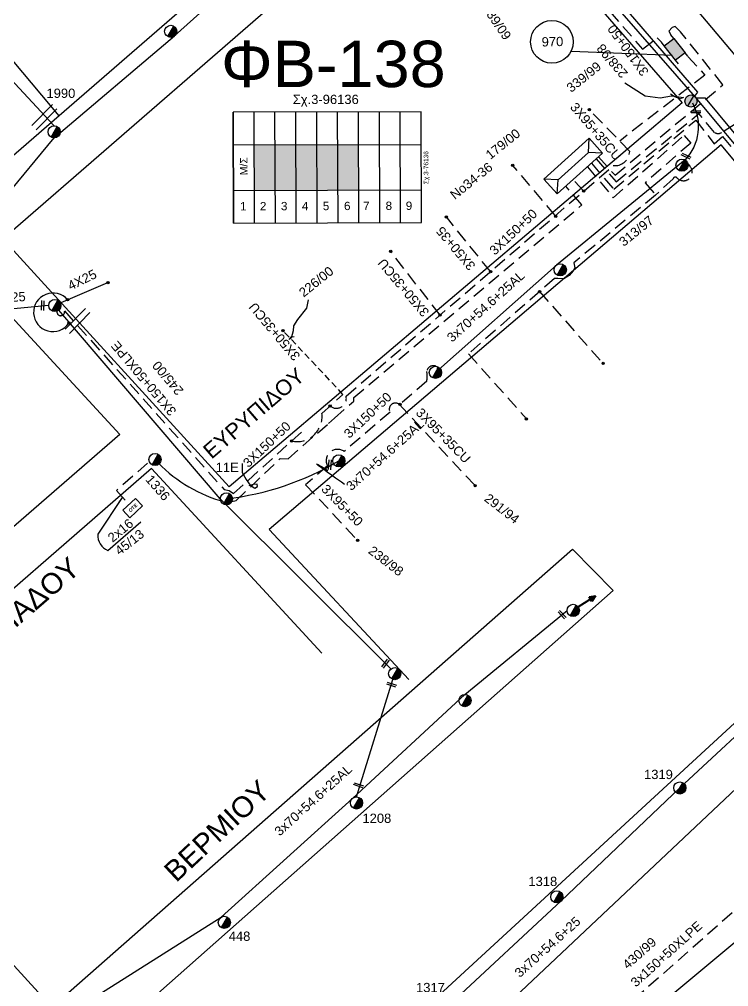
# Model space of a CAD drawing. Header units: millimetres. Extents: x -2449 to 9266, y 48 to 3905.
# Drawn here: x 8318.3 to 8455.8, y 3169.2 to 3356.8 of the extents above; entities that cross this region are included whole.
import ezdxf
from ezdxf.enums import TextEntityAlignment as Align

# ---------------------------------------------------------------- set-up
doc = ezdxf.new("R2010")
doc.units = ezdxf.units.MM
doc.linetypes.add('DASHED', pattern=[19.05, 12.7, -6.35])
for name, color, linetype in [('Link Box 4 Διευθύνσεων', 7, 'Continuous'), ('Pillar OTE', 7, 'Continuous'), ('Άγνωστα', 7, 'Continuous'), ('Ασφαλειοκιβώτια Χ.Τ 9 αναχωρήσεων', 7, 'Continuous'), ('Επίτονοι', 7, 'Continuous'), ('Επιγραφές - Σχήματα', 7, 'Continuous'), ('Καλώδια ΧΤ   3x150+50AL XLPE', 7, 'DASHED'), ('Καλώδια ΧΤ   3x150AL+50XLPE', 7, 'DASHED'), ('Καλώδια ΧΤ   3x95+35 CU', 7, 'DASHED'), ('Μηχανική τομή', 7, 'Continuous'), ('Στύλος Ξύλινος', 7, 'Continuous'), ('Στύλος Ξύλινος @ 1', 7, 'Continuous'), ('Στύλος ΦΜ', 7, 'Continuous'), ('Στύλος ΦΜ @ 1', 7, 'Continuous'), ('Συνδέσεις', 7, 'Continuous'), ('Συνεστραμμένα ΧΤ   3x70+54.6+25 AL', 7, 'SYN_LINE'), ('Τομή', 7, 'Continuous'), ('Υποσταθμός πόλεως', 7, 'Continuous'), ('Υπόβαθρο ΔΕΗ', 7, 'Continuous'), ('Υπόγεια Καλώδια Δικτύου ΧΤ   .075', 7, 'DASHED'), ('Υπόγεια καλώδια Παροχών ΧΤ   4x25', 7, 'DASHED'), ('Υπόγεια καλώδια Παροχών ΧΤ   4x6', 7, 'DASHED')]:
    doc.layers.add(name, color=color, linetype=linetype)
doc.styles.add('arial', font='arial.ttf')
doc.styles.get("Standard").update_dxf_attribs({"font": 'arial.ttf'})
doc.linetypes.add('SYN_LINE', pattern='A,0.5,-0.0001,["/\\/\\/\\/",Standard,S=0.1,R=0,X=0,Y=-0.05],-0.25', length=0.7501)
doc.dimstyles.new('ISO-25', dxfattribs={"dimtxt": 2.5, "dimasz": 2.5, "dimexe": 1.25, "dimexo": 0.625, "dimtad": 1, "dimtxsty": 'Standard', "dimcen": 2.5, "dimadec": 0, "dimazin": 0, "dimtfac": 1, "dimtmove": 0, "dimatfit": 3, "dimfxl": 0, "dimarcsym": 0})

# ---------------------------------------------------------------- blocks, each defined once
blk = doc.blocks.new('ΥΠΑΡΧΩΝ ΤΣΙΜΕΝΤΕΝΙΟΣ ΣΤΥΛΟΣ')
at = {"layer": 'Στύλος ΦΜ'}
blk.add_hatch(color=7, dxfattribs=at).paths.add_polyline_path([(-1.29, -2.28, 0.574793), (2.62, 0, 0.268822), (1.3, 2.27)])
at = {"layer": 'Στύλος ΦΜ', "color": 7}
blk.add_line((-1.29, -2.28), (1.3, 2.27), dxfattribs=at)
blk.add_circle((0, 0), 2.62, dxfattribs=at)
at = {"layer": 'Στύλος ΦΜ', "flags": 4}
for tag, p in [('ΑΡΙΘΜΟΣ', (-4.68, 8.05)), ('ΤΥΠΟΣ', (-4.91, 3.03))]:
    blk.add_attdef(tag, p, '', height=4, dxfattribs=at)
blk = doc.blocks.new('ΥΠΑΡΧΩΝ ΞΥΛΙΝΟΣ ΣΤΥΛΟΣ')
at = {"layer": 'Στύλος Ξύλινος'}
h = blk.add_hatch(color=7, dxfattribs=at)
h.paths.add_polyline_path([(-2.62, 0, 0.270008), (-1.29, -2.28), (1.3, 2.27, 0.576266)])
h.paths.add_polyline_path([(-1.29, -2.28, 0.574793), (2.62, 0, 0.268822), (1.3, 2.27)])
at = {"layer": 'Στύλος Ξύλινος', "color": 7}
blk.add_line((-1.29, -2.28), (1.3, 2.27), dxfattribs=at)
blk.add_circle((0, 0), 2.62, dxfattribs=at)
at = {"layer": 'Στύλος Ξύλινος', "flags": 4}
for tag, p in [('ΑΡΙΘΜΟΣ', (-4.91, 8.6)), ('ΤΥΠΟΣ', (-4.85, 3.39))]:
    blk.add_attdef(tag, p, '', height=4, dxfattribs=at)
blk = doc.blocks.new('ΥΠΟΣΤΑΘΜΟΣ ΠΟΛΕΩΣ')
at = {"layer": 'Υποσταθμός πόλεως', "linetype": 'Continuous', "ltscale": 40}
blk.add_lwpolyline([(-8.57, 2.82), (8.57, 2.82), (8.57, -2.82), (-8.57, -2.82)], close=True, dxfattribs=at)
for points in [[(-5.75, 0), (-8.57, 2.82)], [(5.75, 0), (8.57, 2.82)], [(-8.57, -2.82), (-5.75, 0)], [(-5.75, 0), (5.75, 0)], [(8.57, -2.82), (5.75, 0)]]:
    blk.add_lwpolyline(points, dxfattribs=at)
at = {"layer": 'Υποσταθμός πόλεως', "linetype": 'SYN_LINE', "ltscale": 40, "flags": 1}
for tag, p in [('ΜΕΤΑΣΧΗΜΑΤΙΣΜΟΣ', (10.6, 2.39)), ('ΙΣΧΥΣ', (10.58, -0.41)), ('ΑΡΙΘΜΟΣ', (10.7, -3.13))]:
    blk.add_attdef(tag, p, '', height=1.8, dxfattribs=at)
blk = doc.blocks.new('LINK BOX 4 ΑΝΑΧΩΡΗΣΕΩΝ')
at = {"layer": 'Link Box 4 Διευθύνσεων', "ltscale": 40}
blk.add_hatch(color=256, dxfattribs=at).paths.add_polyline_path([(-3.54, 0), (-3.54, -4.67), (3.54, -4.67), (3.54, 0)])
for p, q in [((-3.54, 0), (-5.33, 0)), ((5.33, 0), (3.54, 0)), ((-3.54, -4.67), (-5.33, -4.67)), ((5.33, -4.67), (3.54, -4.67))]:
    blk.add_line(p, q, dxfattribs=at)
blk.add_lwpolyline([(-3.54, -4.67), (-3.54, 0), (3.54, 0), (3.54, -4.67)], close=True, dxfattribs=at)
blk = doc.blocks.new('ΑΣΦΑΛΕΙΟΚΙΒΩΤΙΟ ΥΠΟΣΤΑΘΜΟΥ 9 ΑΝΑΧΩΡΗΣΕΩΝ')
at = {"layer": 'Ασφαλειοκιβώτια Χ.Τ 9 αναχωρήσεων', "ltscale": 40}
for p, q in [((-23.8, 40.36), (24.02, 40.36)), ((-9.72, 40.36), (-9.72, -40.64)), ((9.94, 40.36), (9.94, -40.64)), ((-23.8, 31.36), (24.02, 31.36)), ((-23.8, 22.36), (24.02, 22.36)), ((-23.8, 13.36), (24.02, 13.36)), ((-23.8, 4.36), (24.02, 4.36)), ((-23.8, -4.64), (24.02, -4.64)), ((-23.8, -13.64), (24.02, -13.64)), ((-23.8, -22.64), (24.02, -22.64)), ((-23.8, -31.64), (24.02, -31.64))]:
    blk.add_line(p, q, dxfattribs=at)
at = {"layer": 'Ασφαλειοκιβώτια Χ.Τ 9 αναχωρήσεων'}
blk.add_lwpolyline([(-23.8, -40.64), (24.02, -40.64), (24.02, 40.36), (-23.8, 40.36)], close=True, dxfattribs=at)
for s, p in [('1', (-18.29, 37.57)), ('2', (-18.29, 29)), ('3', (-18.29, 19.93)), ('4', (-18.29, 10.91)), ('5', (-18.29, 1.89)), ('6', (-18.29, -7.24)), ('7', (-18.29, -15.48)), ('8', (-18.29, -25.17)), ('9', (-18.29, -33.86))]:
    blk.add_text(s, height=3.6, rotation=270, dxfattribs=at).set_placement(p)
at = {"layer": 'Ασφαλειοκιβώτια Χ.Τ 9 αναχωρήσεων', "ltscale": 40}
for tag, height, p in [('ΟΝΟΜΑ', 5, (-0.16, 44.31)), ('ΚΕΙΜΕΝΟ 1', 2, (17.06, 35.59)), ('ΚΕΙΜΕΝΟ 2', 2, (17.06, 26.88)), ('ΚΕΙΜΕΝΟ 3', 2, (17.06, 17.69)), ('ΚΕΙΜΕΝΟ 4', 2, (17.06, 8.71)), ('ΚΕΙΜΕΝΟ 5', 2, (17.06, -0.13)), ('ΚΕΙΜΕΝΟ 6', 2, (17.06, -9.05)), ('ΚΕΙΜΕΝΟ 7', 2, (17.06, -18.13)), ('ΚΕΙΜΕΝΟ 8', 2, (17.06, -26.85)), ('ΚΕΙΜΕΝΟ 9', 2, (17.06, -35.99)), ('ΣΧ', 2, (-0.1, -42.64))]:
    blk.add_attdef(tag, text='', height=height, dxfattribs=at).set_placement(p, align=Align.MIDDLE_CENTER)
blk = doc.blocks.new('_ΣΥΝΔΕΣΗ')
at = {"layer": 'Συνδέσεις', "linetype": 'SYN_LINE', "ltscale": 40}
blk.add_hatch(color=256, dxfattribs=at).paths.add_polyline_path([(0.5, -0.01, 1), (-0.5, -0.01, 1)])
at = {"layer": 'Συνδέσεις'}
blk.add_circle((0, -0.01), 0.5, dxfattribs=at)
blk = doc.blocks.new('ΤΟΜΗ')
at = {"layer": 'Τομή', "ltscale": 40}
for p, q in [((-5.68, 0), (5.68, 0)), ((5.68, -2.33), (-5.68, -2.33))]:
    blk.add_line(p, q, dxfattribs=at)
blk = doc.blocks.new('ΜΗΧΑΝΙΚΗ ΤΟΜΗ')
at = {"layer": 'Μηχανική τομή', "ltscale": 40}
for p, q in [((-1.89, 0.78), (1.89, 0.78)), ((1.89, 0), (-1.89, 0))]:
    blk.add_line(p, q, dxfattribs=at)
blk = doc.blocks.new('ΕΠΙΤΟΝΟΣ')
at = {"layer": 'Επίτονοι', "lineweight": 40, "ltscale": 40}
blk.add_hatch(color=256, dxfattribs=at).paths.add_polyline_path([(-1.13, 6.47), (0, 9.1), (1.13, 6.47)])
for p, q in [((-1.13, 6.47), (0, 9.1)), ((0, 9.1), (1.13, 6.47)), ((1.13, 6.47), (-1.13, 6.47)), ((-1.13, 6.47), (0, 6.47)), ((0, 6.47), (0, 0))]:
    blk.add_line(p, q, dxfattribs=at)
blk = doc.blocks.new('PILLAR ΟΤΕ')
at = {"layer": 'Pillar OTE', "ltscale": 40}
blk.add_lwpolyline([(-3.31, 2.02), (3.39, 2.02), (3.39, -1.99), (-3.31, -1.99)], close=True, dxfattribs=at)
at = {"layer": 'Pillar OTE', "insert": (-1.81, 0.71), "char_height": 1.3575, "width": 109.961, "attachment_point": 1}
blk.add_mtext('{\\fArial|b1|i0|c161|p34;OTE}', dxfattribs=at)

msp = doc.modelspace()

# ---------------------------------------------------------------- hatches: boundary and pattern name
at = {"layer": 'Ασφαλειοκιβώτια Χ.Τ 9 αναχωρήσεων', "ltscale": 40}
for color, points in [(151, [(8363.82, 3332.47), (8363.85, 3323.63), (8367.9, 3323.64), (8367.87, 3332.49)]), (30, [(8367.87, 3332.49), (8367.9, 3323.64), (8371.95, 3323.65), (8371.92, 3332.5)]), (173, [(8371.92, 3332.5), (8371.95, 3323.65), (8376, 3323.67), (8375.97, 3332.51)]), (85, [(8375.97, 3332.51), (8376, 3323.67), (8380.05, 3323.68), (8380.02, 3332.52)]), (27, [(8380.02, 3332.52), (8380.05, 3323.68), (8384.1, 3323.69), (8384.07, 3332.54)])]:
    msp.add_hatch(color=color, dxfattribs=at).paths.add_polyline_path(points)

# ---------------------------------------------------------------- linework, layer by layer
at = {"layer": 'Άγνωστα', "color": 5, "linetype": 'DASHED', "ltscale": 0.2}
for p, q in [((8422.86, 3369.89), (8439.13, 3351.01)), ((8439.13, 3351.01), (8441.99, 3353.27)), ((8441.99, 3353.27), (8442.79, 3352.38))]:
    msp.add_line(p, q, dxfattribs=at)
at = {"layer": 'Άγνωστα', "color": 27, "linetype": 'DASHED', "ltscale": 0.1}
msp.add_lwpolyline([(8381.03, 3284.09), (8369.4, 3296.47)], dxfattribs=at)
at = {"layer": 'Άγνωστα', "color": 173, "linetype": 'DASHED', "ltscale": 0.2}
msp.add_lwpolyline([(8399.34, 3289.14), (8399.42, 3289.31, 0.605014), (8397.29, 3288.54, -0.087351), (8397.29, 3286.66), (8392.11, 3282.16), (8391.6, 3282.34, 0.691423), (8390.16, 3280.66), (8381.27, 3273.01, 0.786152), (8378.02, 3270.21), (8373.8, 3266.57)], format="xyb", dxfattribs=at)
at = {"layer": 'Επιγραφές - Σχήματα', "linetype": 'Continuous', "ltscale": 0.2}
for points in [[(8425.35, 3350.68), (8444.84, 3349.89)], [(8435.67, 3344.51), (8439.64, 3341.96), (8442.55, 3341.61), (8444.75, 3341.96), (8447.04, 3341.69), (8446.43, 3341.43), (8445.37, 3341.78), (8444.57, 3342.31)], [(8374.28, 3302.45), (8373.99, 3300.79), (8372.19, 3298.63), (8371.47, 3297.41), (8371.4, 3296.4), (8370.97, 3294.97), (8370.61, 3294.75), (8371.04, 3295.25), (8371.54, 3295.33)], [(8361.52, 3270.66), (8361.52, 3268.93), (8362.24, 3267.56), (8363.03, 3266.49), (8363.97, 3265.91), (8364.47, 3266.2), (8364.4, 3266.7), (8363.61, 3266.63), (8362.75, 3266.34)]]:
    msp.add_lwpolyline(points, dxfattribs=at)
msp.add_circle((8421.56, 3352.45), 4.14, dxfattribs=at)
msp.add_arc((8324.79, 3300.01), 3.74, 40.3416, 325.8176, dxfattribs=at)
at = {"layer": 'Επιγραφές - Σχήματα', "ltscale": 20}
msp.add_spline([(8381.32, 3266.63), (8376.05, 3270.58), (8378.13, 3269.33)], degree=3, dxfattribs=at)
at = {"layer": 'Καλώδια ΧΤ   3x150+50AL XLPE', "color": 27, "linetype": 'DASHED', "ltscale": 0.2}
msp.add_lwpolyline([(8325.57, 3300.23, 1.206951), (8327.05, 3300.27), (8358, 3265.64), (8358.94, 3265.45), (8359.82, 3264.85), (8373.81, 3277.54)], format="xyb", dxfattribs=at)
msp.add_lwpolyline([(8376.95, 3280.39), (8381.03, 3284.09)], dxfattribs=at)
at = {"layer": 'Καλώδια ΧΤ   3x150AL+50XLPE', "color": 151, "linetype": 'DASHED', "ltscale": 0.2}
msp.add_lwpolyline([(8509.54, 3229.95), (8509.55, 3229.59, -0.666781), (8507.94, 3228.9), (8430.72, 3160.81)], format="xyb", dxfattribs=at)
at = {"layer": 'Καλώδια ΧΤ   3x95+35 CU', "color": 27, "ltscale": 0.2}
for points in [[(8447.93, 3349.65), (8451.19, 3346.01), (8434.7, 3333.23)], [(8436.64, 3331.22), (8428.81, 3339.32)]]:
    msp.add_lwpolyline(points, dxfattribs=at)
at = {"layer": 'Καλώδια ΧΤ   3x95+35 CU', "color": 173, "linetype": 'DASHED', "ltscale": 0.2}
msp.add_lwpolyline([(8391.86, 3282.25), (8406.67, 3266.37)], dxfattribs=at)
at = {"layer": 'Συνεστραμμένα ΧΤ   3x70+54.6+25 AL', "color": 62, "ltscale": 20}
msp.add_line((8325.03, 3336.19), (8303.16, 3359.62), dxfattribs=at)
at = {"layer": 'Συνεστραμμένα ΧΤ   3x70+54.6+25 AL', "color": 85, "ltscale": 20}
for p, q in [((8404.69, 3225.89), (8424.51, 3242.2)), ((8382.88, 3205.74), (8404.69, 3225.89)), ((8357.4, 3182.69), (8382.88, 3205.74)), ((8318.33, 3158.06), (8357.4, 3182.69))]:
    msp.add_line(p, q, dxfattribs=at)
at = {"layer": 'Συνεστραμμένα ΧΤ   3x70+54.6+25 AL', "color": 27, "linetype": 'SYN_LINE', "ltscale": 20}
msp.add_lwpolyline([(8296.44, 3299.33), (8325.03, 3333.84), (8348.39, 3353.6), (8376.02, 3378.47), (8392.59, 3394.71)], dxfattribs=at)
at = {"layer": 'Συνεστραμμένα ΧΤ   3x70+54.6+25 AL', "color": 133, "linetype": 'SYN_LINE', "ltscale": 20}
for points in [[(8423.15, 3371.87), (8424.54, 3372.02), (8449.76, 3342.71), (8449.2, 3341.94)], [(8485.67, 3298.27), (8485.66, 3300.16), (8451.33, 3341.56), (8449.59, 3341.52)]]:
    msp.add_lwpolyline(points, dxfattribs=at)
at = {"layer": 'Συνεστραμμένα ΧΤ   3x70+54.6+25 AL', "color": 1, "linetype": 'SYN_LINE', "ltscale": 20}
msp.add_lwpolyline([(8508.8, 3269.97), (8485.67, 3298.27), (8449.41, 3341.74), (8423.15, 3371.87)], dxfattribs=at)
at = {"layer": 'Συνεστραμμένα ΧΤ   3x70+54.6+25 AL', "color": 173, "linetype": 'SYN_LINE', "ltscale": 10}
msp.add_lwpolyline([(8448.82, 3340.62, -0.320147), (8447.36, 3329.56)], format="xyb", dxfattribs=at)
at = {"layer": 'Συνεστραμμένα ΧΤ   3x70+54.6+25 AL', "color": 173, "linetype": 'SYN_LINE', "ltscale": 20}
msp.add_lwpolyline([(8447.36, 3329.56), (8422.42, 3309.16), (8398.96, 3288.36), (8398.96, 3288.36)], dxfattribs=at)
at = {"layer": 'Συνεστραμμένα ΧΤ   3x70+54.6+25 AL', "color": 85, "linetype": 'SYN_LINE', "ltscale": 20}
for points in [[(8323.99, 3301.33), (8296.66, 3298.75)], [(8390.34, 3230.86), (8357.25, 3263.85), (8325.93, 3300.44)], [(8383.67, 3206.04), (8390.72, 3228.8)]]:
    msp.add_lwpolyline(points, dxfattribs=at)
at = {"layer": 'Συνεστραμμένα ΧΤ   3x70+54.6+25 AL', "color": 2, "linetype": 'SYN_LINE', "ltscale": 20}
msp.add_lwpolyline([(8351.77, 3119.5), (8402.05, 3166.09), (8423.36, 3185.85), (8446.37, 3207.77), (8465.03, 3225.1)], dxfattribs=at)
at = {"layer": 'Συνεστραμμένα ΧΤ   3x70+54.6+25 AL', "color": 85, "linetype": 'SYN_LINE', "ltscale": 15}
msp.add_arc((8365.44, 3290.56), 28.28, 222.5143, 253.0644, dxfattribs=at)
at = {"layer": 'Συνεστραμμένα ΧΤ   3x70+54.6+25 AL', "color": 85, "linetype": 'SYN_LINE', "ltscale": 20}
msp.add_arc((8352.1, 3318.51), 55.03, 276.6032, 300.7278, dxfattribs=at)
at = {"layer": 'Υπόβαθρο ΔΕΗ'}
msp.add_line((8435.91, 3160.29), (8471.58, 3189.98), dxfattribs=at)
for points in [[(8203.08, 3486.62), (8281.68, 3530.5), (8396.36, 3399.21), (8325.98, 3338.12), (8278.93, 3394.2), (8234.23, 3449.64), (8203.08, 3486.62)], [(8593.54, 3402.74), (8489.44, 3312.24), (8472.23, 3331.57), (8466.09, 3339.05), (8461.61, 3344.5), (8448.02, 3360.66)], [(8325.98, 3338.12), (8307.26, 3321.9)], [(8244.9, 3252.65), (8324.55, 3165.23), (8425.52, 3254.07), (8433.46, 3246.03), (8332.23, 3156.45), (8357.18, 3128.39), (8470.07, 3232.41), (8507.09, 3269.46), (8454.35, 3332.5), (8366.73, 3257.86), (8393.82, 3228.83)], [(8244.9, 3252.65), (8308.36, 3308.16), (8337.76, 3276.33)], [(8337.76, 3276.33), (8292.58, 3237.11)], [(8343.88, 3269.69), (8298.38, 3230.19)], [(8343.88, 3269.69), (8376.95, 3233.89)], [(8364.81, 3120.45), (8513.68, 3260.88), (8530.1, 3241.29), (8588.86, 3171.53), (8454.1, 3021.76), (8400.23, 3081.17), (8476, 3152.95), (8480.06, 3156.8), (8490.68, 3167.14), (8508.8, 3184.76), (8502.9, 3190.83), (8442.99, 3132.6), (8393.53, 3088.48), (8364.81, 3120.45)]]:
    msp.add_lwpolyline(points, dxfattribs=at)
msp.add_lwpolyline([(8403.26, 3390.88), (8446.81, 3340.62), (8358.96, 3266.19), (8315.1, 3314.26)], close=True, dxfattribs=at)
at = {"layer": 'Υπόγεια Καλώδια Δικτύου ΧΤ   .075', "color": 27, "linetype": 'DASHED', "ltscale": 0.2}
msp.add_line((8427.71, 3323.51), (8425.69, 3325.76), dxfattribs=at)
at = {"layer": 'Υπόγεια Καλώδια Δικτύου ΧΤ   .075', "linetype": 'DASHED', "ltscale": 0.2}
for points in [[(8430.56, 3330.14), (8433.79, 3326.62), (8454.72, 3344.13), (8446.47, 3354.4)], [(8446.47, 3354.4), (8445.46, 3355.44), (8444.84, 3355.27), (8444.22, 3354.56), (8444.62, 3353.82)]]:
    msp.add_lwpolyline(points, dxfattribs=at)
at = {"layer": 'Υπόγεια Καλώδια Δικτύου ΧΤ   .075', "color": 30, "linetype": 'DASHED', "ltscale": 0.2}
for points in [[(8429.22, 3328.94), (8433.55, 3323.88), (8449.43, 3337.27)], [(8449.43, 3337.27), (8453.01, 3332.71), (8454.63, 3334.11), (8474.57, 3309.85), (8473.22, 3307.95)]]:
    msp.add_lwpolyline(points, dxfattribs=at)
at = {"layer": 'Υπόγεια Καλώδια Δικτύου ΧΤ   .075', "color": 151, "linetype": 'DASHED', "ltscale": 0.2}
msp.add_lwpolyline([(8430.15, 3329.78), (8433.98, 3325.31), (8450.05, 3338.56)], dxfattribs=at)
msp.add_lwpolyline([(8457.1, 3336.5), (8454.45, 3334.87, -0.283485), (8453.11, 3334.87), (8450.05, 3338.56)], format="xyb", dxfattribs=at)
at = {"layer": 'Υπόγεια Καλώδια Δικτύου ΧΤ   .075', "color": 173, "linetype": 'DASHED', "ltscale": 0.2}
for points in [[(8428.46, 3328.25), (8433.41, 3322.23), (8447.18, 3334.31), (8448.46, 3332.84), (8439.66, 3325.12), (8441.65, 3322.75)], [(8419.15, 3304.03), (8431.49, 3290.1)], [(8405.38, 3291.95), (8405.38, 3291.95), (8416.62, 3279.34)], [(8373.8, 3266.57), (8383.88, 3255.79)]]:
    msp.add_lwpolyline(points, dxfattribs=at)
at = {"layer": 'Υπόγεια Καλώδια Δικτύου ΧΤ   .075', "color": 27, "linetype": 'DASHED', "ltscale": 0.2}
for points in [[(8381.65, 3283.75), (8433.44, 3328.45), (8433.76, 3328.45, 0.402305), (8436.64, 3331.22)], [(8371.06, 3275.05, 0.518324), (8376.95, 3280.39)]]:
    msp.add_lwpolyline(points, format="xyb", dxfattribs=at)
at = {"layer": 'Υπόγεια Καλώδια Δικτύου ΧΤ   .075', "color": 173, "linetype": 'DASHED', "ltscale": 0.2}
msp.add_lwpolyline([(8447.94, 3328.74), (8448.3, 3328.35, -1), (8445.85, 3326.05, 0.53519), (8445.04, 3325.92), (8441.65, 3322.75), (8425.82, 3309.62), (8425.98, 3308.66), (8425.67, 3308.07), (8424.92, 3307.17), (8423.84, 3306.51), (8422.68, 3306.58), (8422.05, 3306.58), (8405.38, 3291.95)], format="xyb", dxfattribs=at)
at = {"layer": 'Υπόγεια Καλώδια Δικτύου ΧΤ   .075', "color": 85, "linetype": 'DASHED', "ltscale": 0.2}
msp.add_lwpolyline([(8359.48, 3263.33), (8360.33, 3263.49), (8368.85, 3271.64), (8370.38, 3271.57), (8378.21, 3278.46), (8379.39, 3279.5), (8383.11, 3282.77), (8383.11, 3283.46), (8427.38, 3320.82), (8424.23, 3324.44)], dxfattribs=at)
at = {"layer": 'Υπόγεια Καλώδια Δικτύου ΧΤ   .075', "color": 27, "linetype": 'DASHED', "ltscale": 0.2}
msp.add_arc((8379.76, 3283.33), 1.93, 230.8622, 12.6044, dxfattribs=at)
at = {"layer": 'Υπόγεια καλώδια Παροχών ΧΤ   4x25', "color": 27, "linetype": 'DASHED', "ltscale": 0.2}
for points in [[(8422.21, 3318.76), (8413.95, 3328.51)], [(8409.64, 3307.91), (8401.08, 3318.5)], [(8399.86, 3299.47), (8390.29, 3311.83)]]:
    msp.add_lwpolyline(points, dxfattribs=at)
at = {"layer": 'Υπόγεια καλώδια Παροχών ΧΤ   4x25', "color": 85, "linetype": 'SYN_LINE', "ltscale": 10}
msp.add_lwpolyline([(8326.38, 3301.89), (8335.45, 3305.79)], dxfattribs=at)
at = {"layer": 'Υπόγεια καλώδια Παροχών ΧΤ   4x6', "color": 85, "linetype": 'DASHED', "ltscale": 0.2}
msp.add_lwpolyline([(8343.14, 3270.73), (8337.12, 3265.46), (8339.43, 3262.82)], dxfattribs=at)
at = {"layer": 'Υπόγεια καλώδια Παροχών ΧΤ   4x6', "color": 0, "linetype": 'Continuous', "ltscale": 0.2}
msp.add_lwpolyline([(8335.43, 3253.82), (8341.84, 3259.38)], dxfattribs=at)
msp.add_arc((8336.7, 3256.78), 3.22, 176.7957, 246.9287, dxfattribs=at)

# ---------------------------------------------------------------- block references
at = {"layer": 'Link Box 4 Διευθύνσεων', "xscale": 0.5, "yscale": 0.5, "zscale": 0.5, "rotation": 308.3641761247549}
msp.add_blockref('LINK BOX 4 ΑΝΑΧΩΡΗΣΕΩΝ', (8446.27, 3351.74), dxfattribs=at)
at = {"layer": 'Pillar OTE', "xscale": 0.5, "yscale": 0.5, "zscale": 0.5, "rotation": 42.83627534740383}
msp.add_blockref('PILLAR ΟΤΕ', (8340.27, 3262.03), dxfattribs=at)
at = {"layer": 'Ασφαλειοκιβώτια Χ.Τ 9 αναχωρήσεων', "color": 1, "ltscale": 40}
ref = msp.add_blockref('ΑΣΦΑΛΕΙΟΚΙΒΩΤΙΟ ΥΠΟΣΤΑΘΜΟΥ 9 ΑΝΑΧΩΡΗΣΕΩΝ', (8377.95, 3328.05), dxfattribs=dict(at, xscale=0.4500000000000025, yscale=0.4500000000000025, zscale=0.4500000000000025, rotation=90.180251011886))
ref.add_attrib('ΣΧ', 'Σχ.3-76136', dxfattribs={"ltscale": 40, "height": 0.9, "rotation": 90.1803}).set_placement((8397.14, 3328.06), align=Align.MIDDLE_CENTER)
at = {"layer": 'Επίτονοι', "xscale": 0.4499999999999205, "yscale": 0.4499999999999205, "zscale": 0.4499999999999205, "rotation": 302.1290967134152}
msp.add_blockref('ΕΠΙΤΟΝΟΣ', (8426.56, 3242.84), dxfattribs=at)
at = {"layer": 'Μηχανική τομή'}
for p, xscale, yscale, zscale, rotation in [((8449.51, 3338.69), 0.4999999999999783, 0.4999999999999783, 0.4999999999999783, 0.6566443918810392), ((8447.48, 3330.13), 0.4999999999999753, 0.4999999999999753, 0.4999999999999753, 334.0951704040502), ((8322.61, 3301.34), 0.5000000000000258, 0.5000000000000258, 0.5000000000000258, 266.337013719347), ((8378.3, 3270.46), 0.5000000000000258, 0.5000000000000258, 0.5000000000000258, 266.337013719347), ((8423.38, 3241.24), 0.4999999999999628, 0.4999999999999628, 0.4999999999999628, 311.7794829803577), ((8389.43, 3231.78), 0.499999999999972, 0.499999999999972, 0.499999999999972, 52.69373422624831), ((8390.41, 3227.6), 0.4999999999999591, 0.4999999999999591, 0.4999999999999591, 341.5211562631244), ((8383.97, 3208.12), 0.4999999999999591, 0.4999999999999591, 0.4999999999999591, 341.5211562631244)]:
    msp.add_blockref('ΜΗΧΑΝΙΚΗ ΤΟΜΗ', p, dxfattribs=dict(at, xscale=xscale, yscale=yscale, zscale=zscale, rotation=rotation))
at = {"layer": 'Στύλος Ξύλινος @ 1', "ltscale": 40, "xscale": 0.4499999999998181, "yscale": 0.4499999999998181, "zscale": 0.4499999999998181}
msp.add_blockref('ΥΠΑΡΧΩΝ ΞΥΛΙΝΟΣ ΣΤΥΛΟΣ', (8448.51, 3340.98), dxfattribs=at)
at = {"layer": 'Στύλος ΦΜ @ 1', "ltscale": 40, "xscale": 0.4499999999998181, "yscale": 0.4499999999998181, "zscale": 0.4499999999998181}
for p in [(8347.63, 3354.5), (8446.77, 3328.54), (8423.17, 3308.25), (8325.16, 3301.33), (8398.96, 3288.36), (8344.59, 3271.45), (8380.22, 3271.21), (8425.69, 3242.2), (8391.07, 3229.93), (8404.69, 3224.71)]:
    msp.add_blockref('ΥΠΑΡΧΩΝ ΤΣΙΜΕΝΤΕΝΙΟΣ ΣΤΥΛΟΣ', p, dxfattribs=at)
at = {"layer": 'Στύλος ΦΜ @ 1', "ltscale": 40}
ref = msp.add_blockref('ΥΠΑΡΧΩΝ ΤΣΙΜΕΝΤΕΝΙΟΣ ΣΤΥΛΟΣ', (8325.03, 3335.02), dxfattribs=dict(at, xscale=0.4499999999998181, yscale=0.4499999999998181, zscale=0.4499999999998181))
ref.add_attrib('ΑΡΙΘΜΟΣ', '1990', (8323.54, 3341.59), dxfattribs={"layer": 'Στύλος ΦΜ', "height": 1.8, "flags": 4})
ref = msp.add_blockref('ΥΠΑΡΧΩΝ ΤΣΙΜΕΝΤΕΝΙΟΣ ΣΤΥΛΟΣ', (8358.43, 3263.85), dxfattribs=dict(at, xscale=0.4499999999998181, yscale=0.4499999999998181, zscale=0.4499999999998181))
ref.add_attrib('ΤΥΠΟΣ', '11E', (8356.35, 3269.04), dxfattribs={"layer": 'Στύλος ΦΜ', "height": 1.8, "flags": 4})
ref = msp.add_blockref('ΥΠΑΡΧΩΝ ΤΣΙΜΕΝΤΕΝΙΟΣ ΣΤΥΛΟΣ', (8446.37, 3207.77), dxfattribs=dict(at, xscale=0.4499999999998181, yscale=0.4499999999998181, zscale=0.4499999999998181))
ref.add_attrib('ΤΥΠΟΣ', '1319', (8439.41, 3209.49), dxfattribs={"layer": 'Στύλος ΦΜ', "height": 1.8, "flags": 4})
ref = msp.add_blockref('ΥΠΑΡΧΩΝ ΤΣΙΜΕΝΤΕΝΙΟΣ ΣΤΥΛΟΣ', (8383.67, 3204.86), dxfattribs=dict(at, xscale=0.4499999999998181, yscale=0.4499999999998181, zscale=0.4499999999998181))
ref.add_attrib('ΤΥΠΟΣ', '1208', (8384.81, 3200.99), dxfattribs={"layer": 'Στύλος ΦΜ', "height": 1.8, "flags": 4})
ref = msp.add_blockref('ΥΠΑΡΧΩΝ ΤΣΙΜΕΝΤΕΝΙΟΣ ΣΤΥΛΟΣ', (8422.5, 3186.65), dxfattribs=dict(at, xscale=0.4499999999998181, yscale=0.4499999999998181, zscale=0.4499999999998181))
ref.add_attrib('ΤΥΠΟΣ', '1318', (8416.99, 3188.75), dxfattribs={"layer": 'Στύλος ΦΜ', "height": 1.8, "flags": 4})
ref = msp.add_blockref('ΥΠΑΡΧΩΝ ΤΣΙΜΕΝΤΕΝΙΟΣ ΣΤΥΛΟΣ', (8358.03, 3181.7), dxfattribs=dict(at, xscale=0.4499999999998181, yscale=0.4499999999998181, zscale=0.4499999999998181))
ref.add_attrib('ΤΥΠΟΣ', '448', (8358.88, 3178.12), dxfattribs={"layer": 'Στύλος ΦΜ', "height": 1.8, "flags": 4})
ref = msp.add_blockref('ΥΠΑΡΧΩΝ ΤΣΙΜΕΝΤΕΝΙΟΣ ΣΤΥΛΟΣ', (8400.96, 3166.55), dxfattribs=dict(at, xscale=0.4499999999998181, yscale=0.4499999999998181, zscale=0.4499999999998181))
ref.add_attrib('ΤΥΠΟΣ', '1317', (8395.2, 3168.16), dxfattribs={"layer": 'Στύλος ΦΜ', "height": 1.8, "flags": 4})
at = {"layer": 'Συνδέσεις', "xscale": 0.4500000000000455, "yscale": 0.4500000000000455, "zscale": 0.4500000000000455}
for p in [(8428.81, 3339.33), (8413.95, 3328.51), (8427.72, 3323.51), (8401.08, 3318.51), (8422.31, 3318.64), (8390.3, 3311.83), (8409.65, 3307.92), (8335.46, 3305.79), (8419.15, 3304.04), (8327.64, 3302.44), (8399.87, 3299.48), (8327.89, 3297.92), (8369.4, 3296.47), (8431.49, 3290.1), (8378.54, 3281.83), (8392.11, 3282.17), (8416.62, 3279.34), (8371.07, 3275.05), (8406.67, 3266.38), (8383.88, 3255.8)]:
    msp.add_blockref('_ΣΥΝΔΕΣΗ', p, dxfattribs=at)
at = {"layer": 'Τομή', "xscale": 0.4999999999998751, "yscale": 0.4999999999998751, "zscale": 0.4999999999998751, "rotation": 45.56182539132829}
for p in [(8322.7, 3338.26), (8329.15, 3298.74)]:
    msp.add_blockref('ΤΟΜΗ', p, dxfattribs=at)
at = {"layer": 'Υποσταθμός πόλεως', "xscale": 0.6894587581564465, "yscale": 0.6894587581564465, "zscale": 0.6894587581564465, "rotation": 42.04632780211928}
msp.add_blockref('ΥΠΟΣΤΑΘΜΟΣ ΠΟΛΕΩΣ', (8425.68, 3328.36), dxfattribs=at)

# ---------------------------------------------------------------- texts
at = {"layer": 'Άγνωστα', "linetype": 'SYN_LINE', "ltscale": 20, "char_height": 1.8, "width": 69.1904, "attachment_point": 1, "style": 'arial'}
for s, insert, rotation in [('3X150+50', (8438.97, 3345.61), 125.9122), ('3X150+50', (8409.25, 3312.29), 43.3469), ('3X50+35', (8405.48, 3307.93), 130.0816), ('3X50+35CU', (8396.51, 3298.94), 130.0816), ('3X50+35CU', (8371.5, 3290.42), 130.0816), ('3X150+50', (8381.02, 3276.75), 43.3469), ('3X150+50', (8361.45, 3271.09), 43.3469), ('3X95+50', (8377.98, 3266.84), 314.5045)]:
    msp.add_mtext(s, dxfattribs=dict(at, insert=insert, rotation=rotation))
at = {"layer": 'Επιγραφές - Σχήματα', "linetype": 'SYN_LINE', "ltscale": 20, "attachment_point": 1, "style": 'arial'}
for s, insert, char_height, width, rotation in [('\\pt10.8;339/09', (8409.44, 3359.98), 1.8, 69.1904, 304.5316), ('970', (8419.54, 3353.35), 1.8, 69.1904, 1.2672), ('238/98', (8435.02, 3345.23), 1.8, 69.1904, 130.0816), ('339/99', (8424.17, 3343.94), 1.8, 69.1904, 38.821), ('179/00', (8408.48, 3330.94), 1.8, 69.1904, 38.821), ('\\A1;M/Σ', (8361.09, 3326.59), 1.44, 55.3523, 90.3448), ('Nο34-36', (8401.6, 3323.18), 1.8, 69.1904, 38.821), ('313/97', (8434.35, 3314.08), 1.8, 69.1904, 38.821), ('226/00', (8372.28, 3304.24), 1.8, 69.1904, 38.821), ('245/00', (8348.86, 3283.71), 1.8, 69.1904, 130.0816), ('1336', (8343.99, 3268.69), 1.8, 20.5224, 310.9753), ('291/94', (8409.37, 3265.01), 1.8, 69.1904, 322.3027), ('2x16', (8335.21, 3256.69), 1.8, 69.1904, 39.1983), ('45/13', (8336.6, 3254.21), 1.8, 69.1904, 38.02), ('238/98', (8386.9, 3254.85), 1.8, 69.1904, 322.3027), ('430/99', (8435.05, 3173.85), 1.8, 69.1904, 41.6909)]:
    msp.add_mtext(s, dxfattribs=dict(at, insert=insert, char_height=char_height, width=width, rotation=rotation))
at = {"layer": 'Επιγραφές - Σχήματα', "insert": (8357.38, 3352.68), "char_height": 9, "width": 103.4348, "attachment_point": 1}
msp.add_mtext('ΦΒ-138', dxfattribs=at)
at = {"layer": 'Επιγραφές - Σχήματα', "linetype": 'Continuous', "insert": (8371.3, 3342.2), "char_height": 1.8, "width": 18.2353, "attachment_point": 1}
msp.add_mtext('Σχ.3-96136', dxfattribs=at)
at = {"layer": 'Επιγραφές - Σχήματα', "width": 157.7424, "attachment_point": 1}
for s, insert, char_height, rotation in [('\\pt96;ΕΥΡΥΠΙΔΟΥ', (8353.58, 3273.68), 3, 40.7258), ('ΜΥΛΤΙΑΔΟΥ', (8303.07, 3231.55), 4, 40.7258), ('\\pt128;ΒΕΡΜΙΟΥ', (8345.95, 3192.22), 4, 43.1058)]:
    msp.add_mtext(s, dxfattribs=dict(at, insert=insert, char_height=char_height, rotation=rotation))
at = {"layer": 'Καλώδια ΧΤ   3x150+50AL XLPE', "linetype": 'SYN_LINE', "ltscale": 20, "insert": (8347.48, 3279.73), "char_height": 1.8, "width": 69.1904, "attachment_point": 1, "rotation": 130.0816, "style": 'arial'}
msp.add_mtext('3X150+50XLPE', dxfattribs=at)
at = {"layer": 'Καλώδια ΧΤ   3x150AL+50XLPE', "linetype": 'SYN_LINE', "ltscale": 20, "insert": (8436.62, 3170.38), "char_height": 1.8, "width": 69.1904, "attachment_point": 1, "rotation": 41.927, "style": 'arial'}
msp.add_mtext('3x150+50XLPE', dxfattribs=at)
at = {"layer": 'Καλώδια ΧΤ   3x95+35 CU', "ltscale": 40, "insert": (8426.32, 3340.9), "char_height": 1.8, "width": 69.1904, "attachment_point": 1, "rotation": 310.4605, "style": 'arial'}
msp.add_mtext('3X95+35CU', dxfattribs=at)
at = {"layer": 'Καλώδια ΧΤ   3x95+35 CU', "linetype": 'SYN_LINE', "ltscale": 20, "insert": (8396.31, 3281.65), "char_height": 1.8, "width": 69.1904, "attachment_point": 1, "rotation": 314.5045, "style": 'arial'}
msp.add_mtext('3X95+35CU', dxfattribs=at)
at = {"layer": 'Συνεστραμμένα ΧΤ   3x70+54.6+25 AL', "style": 'arial'}
msp.add_text('3x70+54.6+25AL', height=1.8, rotation=42.0832, dxfattribs=at).set_placement((8368.76, 3198.33))
at = {"layer": 'Συνεστραμμένα ΧΤ   3x70+54.6+25 AL', "linetype": 'SYN_LINE', "ltscale": 20, "char_height": 1.8, "width": 69.1904, "attachment_point": 1, "style": 'arial'}
for s, insert, rotation in [('3x70+54.6+25AL', (8400.99, 3295.44), 41.927), ('3x70+54.6+25', (8303.4, 3303.18), 2.8746), ('3x70+54.6+25AL', (8381.44, 3266.63), 41.927), ('3x70+54.6+25', (8414.12, 3172.23), 41.927)]:
    msp.add_mtext(s, dxfattribs=dict(at, insert=insert, rotation=rotation))
at = {"layer": 'Υπόγεια καλώδια Παροχών ΧΤ   4x25', "linetype": 'DASHED', "ltscale": 0.1, "insert": (8327.42, 3305.83), "char_height": 1.8, "width": 69.1904, "attachment_point": 1, "rotation": 26.1887, "style": 'arial'}
msp.add_mtext('4X25', dxfattribs=at)

# ---------------------------------------------------------------- leaders
at = {"layer": 'Επιγραφές - Σχήματα', "ltscale": 40}
msp.add_leader([(8338.22, 3264.11), (8333.48, 3256.96)], dimstyle='ISO-25', override={"dimasz": 1, "dimtad": 0}, dxfattribs=at)

doc.saveas('drawing.dxf')
